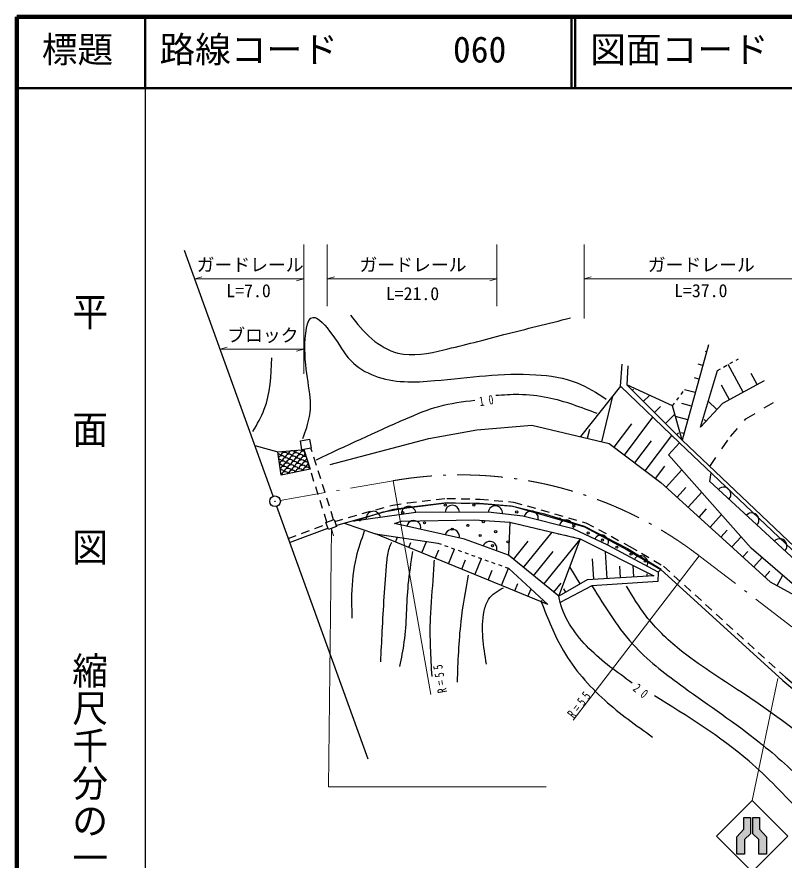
# Model space of a CAD drawing. Units: millimetres, scale not verified. Extents: x 40000 to 680000, y 20000 to 380000.
# Drawn here: x 40000 to 147569, y 261798 to 380000 of the extents above; entities that cross this region are included whole.
import ezdxf
from ezdxf.enums import TextEntityAlignment as Align

# ---------------------------------------------------------------- set-up
doc = ezdxf.new("R2010")
doc.units = ezdxf.units.MM
doc.header["$LTSCALE"] = 1000
for name, pattern in [('USER1', [1, 0.5, -0.5]), ('USER2', [2, 1.2, -0.8]), ('USER3', [3, 1.5, -1.5]), ('USER4', [10, 6.4, -1.6, 0.4, -1.6])]:
    doc.linetypes.add(name, pattern=pattern)
for name, color, linetype, lineweight in [('M-BGD', 7, 'Continuous', 25), ('M-BMK', 2, 'USER4', 13), ('M-OTRS', 6, 'Continuous', 25), ('M-STR-HTXT', 7, 'Continuous', 13), ('M-STR-STR3', 7, 'Continuous', 25), ('M-STR-STRC', 7, 'Continuous', 25), ('M-TTL', 2, 'Continuous', 140), ('M-TTL-BAND', 7, 'Continuous', 25), ('M-TTL-LINE', 7, 'Continuous', 50)]:
    doc.layers.add(name, color=color, linetype=linetype, lineweight=lineweight)
doc.layers.add('M-BMK-SRVR', color=3, linetype='Continuous')
doc.layers.add('M-TTL-TXT', color=7, linetype='Continuous')
doc.styles.add('@ＭＳ ゴシック', font='')
doc.styles.add('ＭＳ ゴシック', font='')
doc.styles.get('@ＭＳ ゴシック').set_extended_font_data('@MS Gothic')
doc.styles.get('ＭＳ ゴシック').set_extended_font_data('MS Gothic')

# ---------------------------------------------------------------- blocks, each defined once
blk = doc.blocks.new('MARK5C10L10W1')
at = {"color": 3, "linetype": 'Continuous', "lineweight": 25}
blk.add_circle((0, 0), 0.05, dxfattribs=at)
blk = doc.blocks.new('MARK28C15L14W1')
at = {"color": 7, "linetype": 'Continuous', "lineweight": 13}
blk.add_line((0, 0), (0.014, -0.05), dxfattribs=at)
blk = doc.blocks.new('MARK1169C15L12W1')
at = {"color": 7, "linetype": 'Continuous', "lineweight": 25}
blk.add_circle((0, 0), 0.05, dxfattribs=at)
blk = doc.blocks.new('MARK1221C15L12W1')
at = {"color": 7, "linetype": 'Continuous', "lineweight": 25}
blk.add_arc((0, 0), 0.05, 270, 90, dxfattribs=at)

msp = doc.modelspace()

# ---------------------------------------------------------------- hatches: boundary and pattern name
at = {"layer": 'M-STR-STRC'}
for points in [[(141922, 267788), (142842, 267788), (142842, 265467), (142014, 264676), (142014, 262650), (140927, 262650), (140927, 265081), (141922, 266149)], [(143184, 267788), (144104, 267788), (144104, 266149), (145099, 265081), (145099, 262650), (144012, 262650), (144012, 264676), (143184, 265467)]]:
    msp.add_hatch(color=256, dxfattribs=at).paths.add_polyline_path(points)

# ---------------------------------------------------------------- linework, layer by layer
at = {"layer": 'M-BGD'}
for p, q in [((136945, 334008), (133252, 320655)), ((136682, 333054), (136554, 333089)), ((125654, 331077), (125498, 328403)), ((136154, 331146), (135518, 331322)), ((141848, 327396), (139729, 331279)), ((135828, 322510), (138217, 330431)), ((143805, 328464), (142969, 329997)), ((135626, 329239), (134990, 329415)), ((124642, 328220), (119000, 321166)), ((133252, 320655), (125498, 328403)), ((126274, 327628), (126447, 327801)), ((135099, 327331), (133614, 327742)), ((139892, 326328), (138766, 328390)), ((122015, 320447), (123540, 326842)), ((127825, 326079), (128689, 326944)), ((129375, 324529), (130240, 325394)), ((134571, 325424), (133233, 325794)), ((138142, 324973), (136918, 326123)), ((130926, 322980), (132239, 324293)), ((134044, 323517), (132322, 323993)), ((123745, 319662), (126215, 322945)), ((125195, 318571), (129180, 323868)), ((136600, 323331), (136355, 323561)), ((120005, 320927), (120310, 322206)), ((132477, 321430), (132739, 321693)), ((133516, 321609), (133172, 321704)), ((126646, 317480), (128958, 320553)), ((128096, 316389), (131819, 321337)), ((73369, 319930), (76602, 319012)), ((76602, 319012), (79965, 319324)), ((80225, 319368), (81106, 316600)), ((77068, 315748), (76602, 319012)), ((129547, 315298), (130856, 317038)), ((81106, 316600), (77068, 315748)), ((131039, 314055), (133247, 316488)), ((132574, 312662), (133809, 314022)), ((134109, 311269), (136016, 313370)), ((100224, 311903), (104874, 311835)), ((135644, 309876), (136697, 311037)), ((137179, 308483), (138784, 310252)), ((78243, 306330), (83616, 308322)), ((114446, 297627), (90285, 307516)), ((111036, 302808), (115060, 307758)), ((138713, 307090), (139586, 308051)), ((91214, 307135), (91271, 307274)), ((93073, 306375), (93356, 307067)), ((94931, 305614), (95215, 306307)), ((96790, 304853), (97451, 306470)), ((109619, 303960), (111700, 306519)), ((113870, 300504), (118953, 306757)), ((115995, 298776), (118953, 306757)), ((140248, 305697), (141552, 307133)), ((98648, 304093), (99137, 305287)), ((100507, 303332), (101357, 305409)), ((112453, 301656), (115202, 305037)), ((122752, 301276), (122530, 304999)), ((141783, 304304), (142475, 305066)), ((102365, 302571), (102896, 303869)), ((104224, 301811), (105144, 304060)), ((115995, 298776), (108911, 304536)), ((120880, 301165), (120709, 304036)), ((143318, 302910), (144501, 304214)), ((107941, 300290), (108932, 302711)), ((114446, 297627), (108973, 302696)), ((118957, 300526), (117536, 302932)), ((124624, 301388), (124529, 302984)), ((126496, 301500), (126401, 303096)), ((106082, 301050), (106656, 302451)), ((128368, 301612), (128349, 301931)), ((144853, 301517), (145583, 302322)), ((146586, 300288), (147378, 301726)), ((109799, 299529), (110227, 300574)), ((115287, 299352), (116303, 300603)), ((111658, 298768), (112086, 299813)), ((116983, 299359), (116698, 299841)), ((113516, 298008), (113602, 298217))]:
    msp.add_line(p, q, dxfattribs=at)
at = {"layer": 'M-BGD', "linetype": 'USER1'}
for p, q in [((138217, 330431), (141162, 332083)), ((131911, 325470), (133602, 327719)), ((109098, 309168), (118980, 306830)), ((99023, 306241), (108973, 302696))]:
    msp.add_line(p, q, dxfattribs=at)
at = {"layer": 'M-BGD', "linetype": 'USER2'}
for p, q in [((83472, 309171), (80225, 319368)), ((84414, 309509), (81221, 319536)), ((100309, 311909), (104913, 311783)), ((78035, 306893), (83407, 308885))]:
    msp.add_line(p, q, dxfattribs=at)
at = {"layer": 'M-BGD'}
for points in [[(83927, 317275), (97766, 320921), (104499, 322092), (112217, 322784), (123020, 320208), (130272, 314752), (145620, 300821), (153348, 296562), (142963, 305544), (131347, 318628), (132908, 320293), (124642, 328220), (124882, 331334)], [(144784, 328998), (138913, 325794), (135828, 322510)], [(133252, 320655), (131911, 325470), (125498, 328403)], [(133252, 320655), (156457, 298652), (164275, 289947), (171870, 287271), (182655, 286926), (208794, 292409), (215304, 292731)], [(132908, 320293), (156098, 298302), (163989, 289518), (171777, 286774), (182699, 286424), (208858, 291912), (215439, 292237)], [(84728, 308711), (92830, 310985), (94890, 311297), (100309, 311909)], [(104913, 311783), (109521, 311401), (119558, 308518), (125571, 305300), (130276, 302527), (147369, 286979), (153088, 282219), (161317, 276845), (166710, 274675), (168258, 274349)], [(85864, 309029), (90285, 307516), (99023, 306241)], [(109098, 309168), (118980, 306830), (129304, 301668)], [(129304, 301668), (119944, 301109), (115995, 298776)], [(129916, 302148), (129869, 300842), (120616, 300270), (116188, 297907)]]:
    msp.add_lwpolyline(points, dxfattribs=at)
at = {"layer": 'M-BGD', "linetype": 'USER3'}
msp.add_lwpolyline([(137129, 316979), (140031, 321181), (142193, 323666), (146544, 326211)], dxfattribs=at)
at = {"layer": 'M-BGD'}
for points in [[(81256, 319542), (79965, 319324), (79752, 320587), (81043, 320805)], [(84825, 308566), (83670, 308152), (83323, 309118), (84479, 309532)]]:
    msp.add_lwpolyline(points, close=True, dxfattribs=at)
at = {"layer": 'M-BGD', "linetype": 'USER2'}
msp.add_lwpolyline([(84566, 309288), (92704, 311573), (94812, 311892), (100283, 312510), (104946, 312382), (109630, 311994), (119785, 309077), (125865, 305823), (130634, 303013), (147763, 287431), (153445, 282703), (161595, 277380), (166885, 275251), (168364, 274940)], dxfattribs=at)
at = {"layer": 'M-BGD'}
for centre, start, end in [((78568, 318636), 28.88089, 174.95059), ((79577, 318849), 131.1333, 174.95059), ((79577, 318849), 28.88089, 59.47379), ((80587, 319062), 147.43033, 174.95059), ((76548, 318210), 28.88089, 80.18863), ((77132, 317943), 28.88089, 142.00677), ((76706, 317462), 28.88089, 85.74225), ((77558, 318423), 28.88089, 174.95059), ((77716, 317675), 28.88089, 174.95059), ((76974, 318690), 28.88089, 46.44711), ((77984, 318903), 159.34805, 174.95059), ((78142, 318156), 28.88089, 174.95059), ((78725, 317888), 28.88089, 174.95059), ((79151, 318369), 28.88089, 174.95059), ((79309, 317621), 28.88089, 174.95059), ((79735, 318102), 28.88089, 174.95059), ((80161, 318582), 73.93692, 174.95059), ((80319, 317834), 63.46738, 174.95059), ((80744, 318315), 126.65948, 174.95059), ((80902, 317567), 118.24411, 174.95059), ((77290, 317195), 28.88089, 150.0014), ((76864, 316715), 28.88089, 91.17966), ((77448, 316448), 28.88089, 159.78973), ((77874, 316928), 28.88089, 174.95059), ((78299, 317408), 28.88089, 174.95059), ((78457, 316661), 28.88089, 174.95059), ((78883, 317141), 28.88089, 174.95059), ((79041, 316393), 28.88089, 174.95059), ((79467, 316874), 28.88089, 174.95059), ((79893, 317354), 28.88089, 174.95059), ((80050, 316606), 28.88089, 174.95059), ((80476, 317087), 50.62836, 174.95059), ((80634, 316339), 28.88089, 174.95059), ((81060, 316820), 110.05542, 174.95059), ((77022, 315967), 28.88089, 96.55463), ((77605, 315700), 28.88089, 174.95059), ((78031, 316180), 28.88089, 174.95059), ((78615, 315913), 28.88089, 174.95059), ((79624, 316126), 28.88089, 174.95059)]:
    msp.add_arc(centre, 539, start, end, dxfattribs=at)
for points, knots in [([(86752, 338185), (87689, 337008), (88626, 335831), (89786, 334848), (90851, 333946), (92105, 333208), (93427, 332876), (95491, 332358), (97722, 332829), (99874, 333331), (102765, 334006), (105512, 334737), (108293, 335455), (111375, 336250), (114499, 337028), (117622, 337806)], [0, 0, 0, 0, 1, 1, 1, 2, 2, 2, 3, 3, 3, 4, 4, 4, 5, 5, 5, 5]), ([(80099, 320886), (80472, 321940), (80844, 322995), (81022, 323993), (81540, 326898), (80413, 329325), (80381, 333407), (80365, 335404), (80612, 337798), (81519, 337882), (82216, 337951), (83345, 336676), (84173, 335531), (85247, 334081), (85816, 332848), (86828, 331814), (87727, 330854), (88920, 330149), (90165, 329690), (92793, 328666), (95713, 328751), (98584, 329008), (103453, 329445), (108023, 330139), (112768, 329842), (114730, 329719), (116723, 329427), (118532, 328704), (119975, 328128), (121302, 327279), (122628, 326429)], [0, 0, 0, 0, 1, 1, 1, 2, 2, 2, 3, 3, 3, 4, 4, 4, 5, 5, 5, 6, 6, 6, 7, 7, 7, 8, 8, 8, 9, 9, 9, 10, 10, 10, 10]), ([(73100, 321878), (73689, 322896), (74278, 323914), (74692, 324988), (75555, 327227), (75655, 329710), (75754, 332193)], [0, 0, 0, 0, 1, 1, 1, 2, 2, 2, 2]), ([(81993, 317925), (86141, 319870), (90290, 321814), (94517, 323653), (96044, 324317), (97582, 324968), (99177, 325400), (100819, 325846), (102522, 326060), (104225, 326274)], [0, 0, 0, 0, 1, 1, 1, 2, 2, 2, 3, 3, 3, 3]), ([(107138, 326954), (108221, 327032), (109305, 327110), (110390, 327099), (111741, 327086), (113096, 326935), (114419, 326663), (116785, 326176), (119048, 325303), (121312, 324430)], [0, 0, 0, 0, 1, 1, 1, 2, 2, 2, 3, 3, 3, 3]), ([(88709, 307896), (88283, 306694), (87857, 305493), (87558, 304258), (87144, 302546), (86974, 300770), (86936, 299003), (86913, 297912), (86940, 296825), (86968, 295738)], [0, 0, 0, 0, 1, 1, 1, 2, 2, 2, 3, 3, 3, 3]), ([(91010, 289581), (91082, 291002), (91153, 292424), (91228, 293841), (91397, 297093), (91579, 300325), (91881, 303605), (91942, 304272), (92008, 304940), (92223, 305564), (92317, 305839), (92441, 306106), (92565, 306372)], [0, 0, 0, 0, 1, 1, 1, 2, 2, 2, 3, 3, 3, 4, 4, 4, 4]), ([(95488, 305066), (95235, 303516), (94982, 301965), (94835, 300402), (94582, 297734), (94635, 295032), (94275, 292380), (94119, 291233), (93886, 290096), (93653, 288959)], [0, 0, 0, 0, 1, 1, 1, 2, 2, 2, 3, 3, 3, 3]), ([(98209, 287553), (98049, 290275), (97888, 292996), (97985, 295712), (98057, 297733), (98272, 299750), (98410, 301770), (98458, 302465), (98496, 303159), (98535, 303854)], [0, 0, 0, 0, 1, 1, 1, 2, 2, 2, 3, 3, 3, 3]), ([(103257, 301753), (102873, 299585), (102488, 297418), (102237, 295235), (101915, 292425), (101816, 289591), (101717, 286757)], [0, 0, 0, 0, 1, 1, 1, 2, 2, 2, 2]), ([(120616, 300270), (122483, 297225), (124350, 294180), (126761, 291627), (128754, 289518), (131119, 287745), (133505, 286030), (137064, 283472), (140668, 281045), (144077, 278334), (146493, 276414), (148810, 274351), (150982, 272152), (153309, 269795), (155469, 267281), (157628, 264767)], [0, 0, 0, 0, 1, 1, 1, 2, 2, 2, 3, 3, 3, 4, 4, 4, 5, 5, 5, 5]), ([(105830, 289250), (105423, 291737), (105017, 294223), (105526, 296720), (105643, 297298), (105810, 297876), (106118, 298345), (106592, 299065), (107400, 299526), (108208, 299987)], [0, 0, 0, 0, 1, 1, 1, 2, 2, 2, 3, 3, 3, 3]), ([(162536, 266193), (161290, 267819), (160044, 269445), (158710, 270991), (153853, 276620), (147818, 281207), (141583, 285324), (138634, 287271), (135640, 289114), (132898, 291337), (131182, 292728), (129565, 294269), (128222, 296013), (127206, 297332), (126348, 298768), (125489, 300203)], [0, 0, 0, 0, 1, 1, 1, 2, 2, 2, 3, 3, 3, 4, 4, 4, 5, 5, 5, 5]), ([(113516, 298008), (114432, 295661), (115348, 293314), (116613, 291157), (118137, 288560), (120167, 286239), (122421, 284215), (124529, 282320), (126833, 280687), (129137, 279053)], [0, 0, 0, 0, 1, 1, 1, 2, 2, 2, 3, 3, 3, 3]), ([(126277, 286624), (124171, 288121), (122065, 289618), (120204, 291482), (118390, 293299), (116809, 295463), (116188, 297907), (116115, 298194), (116055, 298485), (115995, 298776)], [0, 0, 0, 0, 1, 1, 1, 2, 2, 2, 3, 3, 3, 3]), ([(150010, 268382), (147637, 270895), (145263, 273409), (142664, 275650), (138601, 279152), (133986, 281988), (129371, 284823)], [0, 0, 0, 0, 1, 1, 1, 2, 2, 2, 2])]:
    msp.add_open_spline(points, degree=3, knots=knots, dxfattribs=at)
at = {"layer": 'M-BMK'}
for p, q in [((76937, 312222), (92769, 314982)), ((135648, 304469), (151356, 292443))]:
    msp.add_line(p, q, dxfattribs=at)
msp.add_arc((102213, 260799), 55000, 52.56156, 99.88742, dxfattribs=at)
at = {"layer": 'M-OTRS'}
for p, q in [((75944, 312799), (63507, 347236)), ((89250, 275953), (76453, 311388))]:
    msp.add_line(p, q, dxfattribs=at)
for radius in [31.3, 25, 18.8, 12.5, 6.3]:
    msp.add_circle((76199, 312094), radius, dxfattribs=at)
at = {"layer": 'M-STR-HTXT'}
for p, q in [((80225, 348094), (80225, 329973)), ((83526, 339463), (83526, 348094)), ((107298, 348094), (107298, 339463)), ((119520, 337740), (119520, 348094)), ((64935, 343284), (80225, 343284)), ((83526, 343284), (107298, 343284)), ((119520, 343284), (152139, 343284)), ((68502, 333407), (80225, 333407)), ((98048, 285019), (92769, 314982)), ((135648, 304469), (118011, 281433)), ((146695, 287257), (143071, 270137))]:
    msp.add_line(p, q, dxfattribs=at)
msp.add_lwpolyline([(84126, 308259), (83711, 272094), (114211, 272094)], dxfattribs=at)
at = {"layer": 'M-STR-STR3'}
msp.add_line((137141, 314894), (137327, 316103), dxfattribs=at)
for points in [[(163989, 289518), (160117, 291205), (155117, 298319), (137141, 314894)], [(87222, 309315), (91354, 310638), (94655, 311188), (100224, 311903)], [(104874, 311835), (109314, 311464), (113964, 310357), (119533, 308593), (125624, 305459), (130324, 302584), (129916, 302148)], [(129916, 302148), (122844, 305949), (118000, 308232), (110957, 310009), (106078, 310581), (95916, 310527), (87222, 309315)], [(92935, 308998), (93923, 309322), (104159, 309509), (109098, 309168), (108911, 304536)], [(108911, 304536), (102779, 306767), (92935, 308998)]]:
    msp.add_lwpolyline(points, dxfattribs=at)
at = {"layer": 'M-STR-STRC'}
for points in [[(143071, 260137), (148071, 265137), (143071, 270137), (138071, 265137)], [(141922, 267788), (142843, 267788), (142843, 265467), (142014, 264676), (142014, 262650), (140927, 262650), (140927, 265081), (141922, 266149)], [(143184, 265467), (143184, 267788), (144105, 267788), (144105, 266149), (145099, 265081), (145099, 262650), (144012, 262650), (144012, 264676)]]:
    msp.add_lwpolyline(points, close=True, dxfattribs=at)
at = {"layer": 'M-TTL'}
for p, q in [((40000, 380000), (40000, 20000)), ((680000, 380000), (40000, 380000))]:
    msp.add_line(p, q, dxfattribs=at)
at = {"layer": 'M-TTL-BAND'}
msp.add_line((58000, 370000), (58000, 20000), dxfattribs=at)
at = {"layer": 'M-TTL-LINE'}
for p, q in [((58000, 380000), (58000, 370000)), ((117750, 380000), (117750, 370000)), ((118250, 380000), (118250, 370000)), ((40000, 370000), (680000, 370000))]:
    msp.add_line(p, q, dxfattribs=at)

# ---------------------------------------------------------------- block references
at = {"layer": 'M-BMK-SRVR', "xscale": 15000, "yscale": 15000}
msp.add_blockref('MARK5C10L10W1', (76199, 312094), dxfattribs=at)
at = {"layer": 'M-STR-HTXT', "xscale": 20000, "yscale": 20000}
for p, rotation in [((64935, 343284), 90), ((80225, 343284), 270), ((83526, 343284), 90), ((107298, 343284), 270), ((119520, 343284), 90), ((68502, 333407), 90), ((80225, 333407), 270), ((84126, 308259), 359.3425)]:
    msp.add_blockref('MARK28C15L14W1', p, dxfattribs=dict(at, rotation=rotation))
at = {"layer": 'M-STR-STR3'}
for name, p, xscale, yscale, rotation in [('MARK1221C15L12W1', (139103, 313084), 20000, 20000, 47.32205), ('MARK1221C15L12W1', (94925, 310389), 20000, 20000, 97.94142), ('MARK1169C15L12W1', (100073, 311549), 3000, 3000, 270.30467), ('MARK1221C15L12W1', (101044, 310555), 20000, 20000, 90.30467), ('MARK1169C15L12W1', (104073, 311571), 3000, 3000, 270.30467), ('MARK1221C15L12W1', (107072, 310465), 20000, 20000, 83.30874), ('MARK1221C15L12W1', (112100, 309721), 20000, 20000, 75.84227), ('MARK1221C15L12W1', (143028, 309465), 20000, 20000, 47.32205), ('MARK1221C15L12W1', (89977, 309699), 20000, 20000, 97.94142), ('MARK1169C15L12W1', (94079, 310517), 3000, 3000, 270.30467), ('MARK1169C15L12W1', (110078, 310603), 3000, 3000, 270.30467), ('MARK1169C15L12W1', (116084, 309634), 3000, 3000, 270.30467), ('MARK1221C15L12W1', (117030, 308477), 20000, 20000, 75.84227), ('MARK1169C15L12W1', (88084, 309486), 3000, 3000, 270.30467), ('MARK1221C15L12W1', (95636, 308386), 20000, 20000, 77.23001), ('MARK1169C15L12W1', (97149, 309068), 3000, 3000, 257.23001), ('MARK1169C15L12W1', (103221, 308717), 3000, 3000, 257.23001), ('MARK1169C15L12W1', (105393, 309251), 3000, 3000, 257.23001), ('MARK1169C15L12W1', (118089, 308645), 3000, 3000, 270.30467), ('MARK1221C15L12W1', (101039, 307161), 20000, 20000, 77.23001), ('MARK1169C15L12W1', (101050, 308184), 3000, 3000, 257.23001), ('MARK1169C15L12W1', (104951, 307300), 3000, 3000, 257.23001), ('MARK1169C15L12W1', (107123, 307833), 3000, 3000, 257.23001), ('MARK1169C15L12W1', (120094, 307656), 3000, 3000, 270.30467), ('MARK1221C15L12W1', (121939, 306376), 20000, 20000, 64.76442), ('MARK1221C15L12W1', (106308, 305483), 20000, 20000, 70.00412), ('MARK1169C15L12W1', (108852, 306416), 3000, 3000, 257.23001), ('MARK1169C15L12W1', (122100, 306666), 3000, 3000, 270.30467), ('MARK1221C15L12W1', (146953, 305846), 20000, 20000, 47.32205), ('MARK1169C15L12W1', (106680, 305883), 3000, 3000, 257.23001), ('MARK1169C15L12W1', (124105, 305677), 3000, 3000, 270.30467), ('MARK1169C15L12W1', (126110, 304688), 3000, 3000, 270.30467), ('MARK1221C15L12W1', (127466, 303464), 20000, 20000, 61.73876), ('MARK1169C15L12W1', (128115, 303698), 3000, 3000, 270.30467)]:
    msp.add_blockref(name, p, dxfattribs=dict(at, xscale=xscale, yscale=yscale, rotation=rotation))

# ---------------------------------------------------------------- texts
at = {"layer": 'M-BGD', "char_height": 1320, "attachment_point": 7, "style": 'ＭＳ ゴシック'}
for s, insert, rotation in [('\\T1.98;\\W0.75;10', (104929, 325396), 9.3), ('\\T1.98;\\W0.75;20', (126251, 285643), 320.9)]:
    msp.add_mtext(s, dxfattribs=dict(at, insert=insert, rotation=rotation))
at = {"layer": 'M-STR-HTXT', "style": 'ＭＳ ゴシック'}
for s, p in [('ガードレール', (65205, 343784)), ('ガードレール', (88037, 343784)), ('ガードレール', (128454, 343784)), ('L=7.0', (69364, 340150)), ('L=21.0', (91724, 339740)), ('L=37.0', (132142, 340161)), ('ブロック', (69488, 333907))]:
    msp.add_text(s, height=1833, dxfattribs=at).set_placement(p, align=Align.BOTTOM_LEFT)
at = {"layer": 'M-STR-HTXT', "char_height": 1320, "attachment_point": 7, "style": 'ＭＳ ゴシック'}
for insert, rotation in [((100344, 285353), 100.2), ((118125, 281570), 52.6)]:
    msp.add_mtext('\\T1.65;\\W0.75;R=55', dxfattribs=dict(at, insert=insert, rotation=rotation))
at = {"layer": 'M-TTL-BAND', "style": '@ＭＳ ゴシック'}
for s, width, p in [('平\u3000\u3000面\u3000\u3000図', 1.1, (47277, 341475)), ('縮尺千分の一', 1.05, (47277, 291030))]:
    msp.add_text(s, height=3666, rotation=270, dxfattribs=dict(at, width=width)).set_placement(p, align=Align.BOTTOM_LEFT)
at = {"layer": 'M-TTL-TXT', "style": 'ＭＳ ゴシック'}
for s, p in [('標題', (43500, 372500)), ('路線コード', (60000, 372500)), ('060', (101142, 372500)), ('図面コード', (120380, 372500))]:
    msp.add_text(s, height=3666, dxfattribs=at).set_placement(p, align=Align.BOTTOM_LEFT)

doc.saveas('drawing.dxf')
